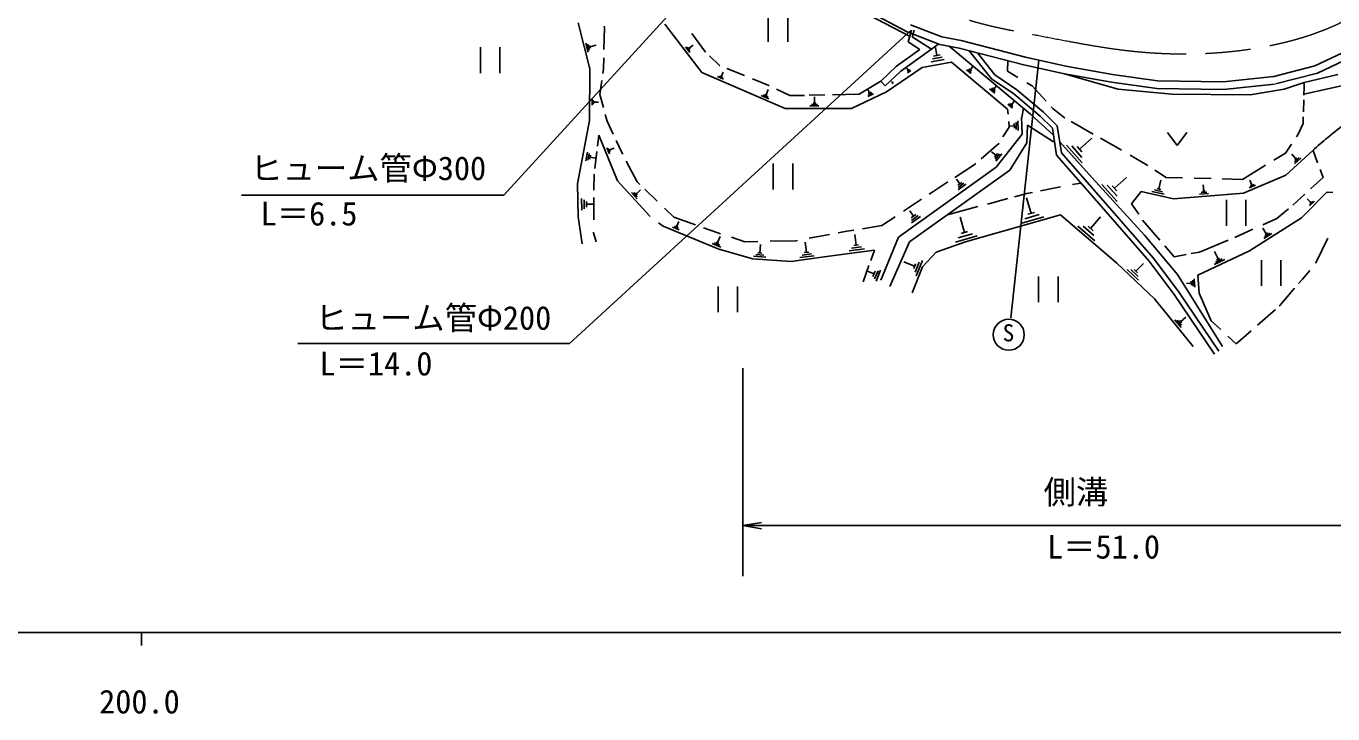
# Model space of a CAD drawing. Units: millimetres, scale not verified. Extents: x 40000 to 680000, y 20000 to 380000.
# Drawn here: x 259082 to 360103, y 198715 to 251860 of the extents above; entities that cross this region are included whole.
import ezdxf
from ezdxf.enums import TextEntityAlignment as Align

# ---------------------------------------------------------------- set-up
doc = ezdxf.new("R2010")
doc.units = ezdxf.units.MM
doc.header["$LTSCALE"] = 1000
doc.linetypes.add('CHAIN', pattern=[18.5, 12, -1.5, 3.5, -1.5])
for name, color, linetype, lineweight in [('M-BGD', 7, 'Continuous', 25), ('M-BMK', 2, 'CHAIN', 13), ('M-STR-STR3', 7, 'Continuous', 25), ('M-STR-STRC', 7, 'Continuous', 25), ('M-TTL-BAND', 7, 'Continuous', 25)]:
    doc.layers.add(name, color=color, linetype=linetype, lineweight=lineweight)
doc.styles.add('ＭＳ ゴシック', font='')
doc.styles.get('ＭＳ ゴシック').set_extended_font_data('MS Gothic')

# ---------------------------------------------------------------- blocks, each defined once
blk = doc.blocks.new('open_arrow')
at = {"color": 0, "linetype": 'Continuous', "lineweight": -2}
blk.add_lwpolyline([(7.5, 1.25), (0, 0), (7.5, -1.25)], dxfattribs=at)

msp = doc.modelspace()

# ---------------------------------------------------------------- linework, layer by layer
at = {"layer": 'M-BGD'}
for p, q in [((317171, 256400), (327386, 251080)), ((316457, 252650), (316457, 250650)), ((317957, 252650), (317957, 250650)), ((324469, 252870), (327188, 251418)), ((301746, 252129), (302671, 248550)), ((303796, 251767), (303754, 250065)), ((303775, 251847), (303796, 251767)), ((311316, 248269), (308461, 252008)), ((327266, 250656), (327519, 251553)), ((327438, 251965), (329873, 251032)), ((327584, 251047), (327725, 251546)), ((302539, 249862), (302359, 250552)), ((310553, 251290), (311603, 249842)), ((327188, 251418), (329707, 250453)), ((328184, 250067), (327266, 250656)), ((329076, 250087), (327584, 251047)), ((329873, 251032), (331355, 250742)), ((331355, 250742), (336343, 249453)), ((294205, 250232), (294205, 248232)), ((295705, 250232), (295705, 248232)), ((302609, 250012), (302499, 250462)), ((302679, 250152), (302629, 250362)), ((303139, 250382), (302659, 250262)), ((310389, 249822), (310049, 250262)), ((310399, 249952), (310179, 250242)), ((310399, 250082), (310299, 250212)), ((310659, 250382), (310349, 250152)), ((311902, 249558), (312677, 248819)), ((326372, 248779), (328184, 250067)), ((326692, 248393), (329632, 250482)), ((329739, 249632), (329239, 249542)), ((329379, 250212), (329489, 249592)), ((329707, 250453), (331223, 250156)), ((330429, 250312), (336737, 245068)), ((331223, 250156), (336203, 248870)), ((331981, 249961), (333707, 247788)), ((332624, 249795), (333982, 248086)), ((358702, 248802), (361674, 250189)), ((358907, 248235), (361963, 249662)), ((302671, 248550), (302630, 244569)), ((303716, 248550), (303666, 248201)), ((303738, 249420), (303716, 248550)), ((312677, 248819), (312699, 248810)), ((313245, 248590), (314606, 248042)), ((325156, 247611), (326372, 248779)), ((328364, 248671), (325590, 246781)), ((327159, 248622), (327269, 248452)), ((330616, 249073), (328364, 248671)), ((330059, 249282), (329059, 249102)), ((329899, 249462), (329149, 249322)), ((334962, 245454), (330616, 249073)), ((332149, 248302), (331889, 248522)), ((332159, 248402), (331989, 248552)), ((332249, 248712), (332079, 248482)), ((334980, 249167), (334939, 248390)), ((336203, 248870), (339351, 248173)), ((336343, 249453), (339469, 248761)), ((339469, 248761), (343072, 248117)), ((355529, 247974), (358702, 248802)), ((303587, 247650), (303434, 246580)), ((317749, 245494), (311316, 248269)), ((312989, 247772), (312539, 247962)), ((312939, 247872), (312649, 248002)), ((312889, 247972), (312759, 248032)), ((312959, 248312), (312829, 248002)), ((315240, 247787), (316488, 247284)), ((323480, 246601), (325156, 247611)), ((325502, 247250), (325156, 247611)), ((325502, 247250), (326692, 248393)), ((325989, 247592), (326039, 247522)), ((326069, 247542), (326009, 247502)), ((326099, 247532), (326009, 247472)), ((326129, 247512), (326009, 247432)), ((327339, 248502), (327199, 248402)), ((327419, 248472), (327209, 248322)), ((327489, 248432), (327209, 248242)), ((332139, 248202), (331789, 248482)), ((333707, 247788), (335435, 246628)), ((333982, 248086), (335676, 246948)), ((334939, 248390), (335750, 247903)), ((343508, 246996), (339254, 248194)), ((339351, 248173), (342979, 247524)), ((342979, 247524), (346487, 247040)), ((343072, 248117), (346533, 247640)), ((346533, 247640), (351615, 247568)), ((351615, 247568), (355529, 247974)), ((355681, 247393), (358907, 248235)), ((357877, 247493), (360499, 248128)), ((303434, 246580), (303713, 245564)), ((316499, 246252), (315919, 246502)), ((316439, 246382), (316059, 246542)), ((316369, 246512), (316199, 246582)), ((316459, 246952), (316289, 246552)), ((316488, 247284), (316536, 247261)), ((317080, 246997), (318125, 246491)), ((318125, 246491), (319256, 246513)), ((319616, 246520), (320818, 246543)), ((321432, 246555), (323469, 246594)), ((325590, 246781), (322896, 245494)), ((323469, 246594), (323480, 246601)), ((324589, 246632), (324149, 246422)), ((324159, 246972), (324289, 246712)), ((324499, 246702), (324169, 246542)), ((324399, 246762), (324179, 246652)), ((333969, 246672), (333559, 247012)), ((333989, 246792), (333679, 247052)), ((333999, 246912), (333799, 247082)), ((334099, 247242), (333899, 247002)), ((335435, 246628), (337465, 244909)), ((335676, 246948), (337734, 245205)), ((336440, 247489), (336847, 247245)), ((336847, 247245), (337928, 246074)), ((343508, 246996), (347649, 246596)), ((346487, 247040), (351642, 246968)), ((347649, 246596), (353698, 246558)), ((351642, 246968), (355591, 247377)), ((353698, 246558), (356332, 246996)), ((356332, 246996), (357877, 247493)), ((357860, 246526), (357877, 247149)), ((360759, 247245), (357862, 246604)), ((357896, 247168), (357877, 247493)), ((302839, 245752), (302849, 246222)), ((302919, 245832), (302919, 246142)), ((302989, 245912), (302989, 246052)), ((303319, 245982), (302989, 245982)), ((322896, 245494), (317749, 245494)), ((320369, 245692), (319669, 245692)), ((320249, 245802), (319799, 245802)), ((320129, 245902), (319919, 245902)), ((320019, 246392), (320029, 245902)), ((335339, 245522), (334979, 245822)), ((335359, 245632), (335089, 245862)), ((335369, 245742), (335189, 245892)), ((335459, 246032), (335279, 245822)), ((336183, 245529), (336045, 244798)), ((338332, 245636), (338450, 245508)), ((338450, 245508), (339366, 244764)), ((357825, 245227), (357850, 246163)), ((302630, 244569), (301705, 239664)), ((303857, 245040), (303997, 244529)), ((303997, 244529), (304468, 243523)), ((334995, 245058), (334962, 245454)), ((335079, 244047), (335042, 244499)), ((335759, 244542), (335779, 243792)), ((336085, 243524), (336044, 244811)), ((336737, 245068), (338510, 243448)), ((337465, 244909), (338424, 243972)), ((337734, 245205), (338799, 244164)), ((339366, 244764), (339393, 244749)), ((339870, 244480), (341585, 243512)), ((357801, 244344), (357815, 244843)), ((334074, 240951), (336085, 243524)), ((334594, 243295), (335079, 244047)), ((335019, 244142), (335469, 244162)), ((335459, 244342), (335479, 243972)), ((335609, 244442), (335629, 243882)), ((336499, 244215), (336448, 242852)), ((338493, 242920), (336499, 244215)), ((338424, 243972), (338736, 241882)), ((338799, 244164), (339114, 242058)), ((347321, 243636), (348071, 242636)), ((348071, 242636), (348821, 243636)), ((357282, 243299), (357419, 243504)), ((357419, 243504), (357801, 244344)), ((303250, 242573), (303354, 243444)), ((303354, 243444), (304802, 239905)), ((304169, 241982), (303969, 242462)), ((304699, 243030), (305163, 242036)), ((332917, 241616), (334275, 242800)), ((334275, 242800), (334280, 242808)), ((336448, 242852), (335135, 240738)), ((338982, 242941), (341494, 240141)), ((340719, 241302), (339499, 242662)), ((340709, 241722), (339919, 242612)), ((340699, 242142), (340339, 242552)), ((341469, 243202), (340519, 242352)), ((342128, 243206), (343698, 242321)), ((356446, 242054), (356901, 242732)), ((302349, 241452), (302479, 242122)), ((302499, 241512), (302599, 242012)), ((302649, 241572), (302709, 241902)), ((303079, 241662), (302679, 241742)), ((303044, 240864), (303203, 242182)), ((304209, 242102), (304079, 242412)), ((304239, 242212), (304179, 242362)), ((304549, 242422), (304209, 242292)), ((305163, 242036), (305205, 241957)), ((333719, 242142), (334059, 241882)), ((334169, 242022), (333949, 241732)), ((334339, 242002), (334009, 241582)), ((334509, 241982), (334059, 241422)), ((338736, 241882), (341137, 239156)), ((339114, 242058), (341438, 239419)), ((343698, 242321), (343773, 242277)), ((344443, 241886), (345759, 241119)), ((355534, 241496), (356446, 242054)), ((356465, 240355), (358554, 242262)), ((356919, 241972), (357249, 241602)), ((357649, 241682), (357129, 241212)), ((357489, 241682), (357149, 241372)), ((357329, 241672), (357169, 241532)), ((358568, 242242), (358926, 241310)), ((305480, 241436), (306330, 239825)), ((316844, 241234), (316844, 239234)), ((318344, 241234), (318344, 239234)), ((326515, 235563), (334074, 240951)), ((335135, 240738), (327361, 235180)), ((330877, 240171), (332385, 241152)), ((332385, 241152), (332507, 241258)), ((345759, 241119), (345801, 241091)), ((346331, 240742), (347210, 240165)), ((353106, 240012), (354898, 241107)), ((359131, 240776), (359366, 240165)), ((301705, 239664), (301746, 237131)), ((302981, 239185), (302992, 240428)), ((304802, 239905), (307295, 237171)), ((306330, 239825), (306526, 239634)), ((329169, 239061), (330346, 239826)), ((331009, 240032), (331269, 239682)), ((331409, 239782), (331119, 239572)), ((331569, 239722), (331129, 239402)), ((331729, 239652), (331139, 239222)), ((339053, 239433), (337511, 239135)), ((340626, 239736), (339987, 239613)), ((341438, 239419), (346207, 233948)), ((341494, 240141), (345534, 235708)), ((343429, 238322), (342239, 239622)), ((343419, 238732), (342649, 239572)), ((343409, 239132), (343049, 239522)), ((344139, 240162), (343229, 239332)), ((346809, 239952), (346659, 239282)), ((347210, 240165), (348485, 240132)), ((349380, 240108), (350696, 240074)), ((350089, 239602), (350139, 239112)), ((351534, 240053), (353106, 240012)), ((353183, 238962), (356465, 240355)), ((354119, 239572), (353639, 239372)), ((353679, 239952), (353819, 239622)), ((354009, 239612), (353699, 239482)), ((353889, 239652), (353749, 239592)), ((359366, 240165), (358384, 239278)), ((302039, 237632), (302029, 238542)), ((302219, 237752), (302219, 238432)), ((302961, 236897), (302976, 238622)), ((306329, 238522), (305889, 239002)), ((306329, 238672), (306039, 238992)), ((306319, 238822), (306189, 238972)), ((306589, 239202), (306259, 238902)), ((306913, 239258), (307872, 238327)), ((326899, 237555), (328294, 238481)), ((328888, 238875), (329169, 239061)), ((334968, 238534), (333400, 238113)), ((336448, 238930), (335492, 238674)), ((336429, 238582), (336779, 237392)), ((336894, 239017), (336448, 238930)), ((341137, 239156), (345896, 233696)), ((344538, 238123), (345282, 239077)), ((345282, 239077), (347782, 238504)), ((347069, 238872), (346099, 239092)), ((346939, 239062), (346309, 239202)), ((346799, 239242), (346509, 239312)), ((347782, 238504), (353183, 238962)), ((350499, 238932), (349799, 238872)), ((350369, 239032), (349919, 238992)), ((350239, 239122), (350029, 239102)), ((351868, 238428), (351868, 236428)), ((353368, 238428), (353368, 236428)), ((357944, 238881), (356999, 238027)), ((357686, 237054), (359633, 239020)), ((358109, 238522), (358379, 238262)), ((359633, 239020), (360110, 239001)), ((302399, 237862), (302399, 238322)), ((302949, 238102), (302399, 238092)), ((308423, 237792), (309144, 237091)), ((327389, 237592), (327689, 237182)), ((332666, 237916), (330301, 237282)), ((337029, 237462), (336519, 237322)), ((345091, 237321), (344538, 238123)), ((356675, 237754), (355778, 236997)), ((358679, 238342), (358299, 237962)), ((358559, 238332), (358309, 238082)), ((358429, 238322), (358319, 238202)), ((301746, 237131), (302067, 235040)), ((307295, 237171), (307313, 237158)), ((307981, 236669), (308340, 236407)), ((308340, 236407), (312642, 234638)), ((309144, 237091), (310833, 236494)), ((309459, 236352), (309299, 236422)), ((309529, 236752), (309379, 236392)), ((323738, 236203), (325228, 236447)), ((325228, 236447), (326258, 237130)), ((327859, 237302), (327509, 237052)), ((328049, 237232), (327529, 236852)), ((328229, 237152), (327539, 236652)), ((331279, 237092), (331619, 235912)), ((331695, 235184), (339042, 237283)), ((337769, 237122), (336069, 236642)), ((337399, 237292), (336299, 236982)), ((339042, 237283), (343412, 233543)), ((341689, 235282), (340389, 236392)), ((341629, 235672), (340789, 236392)), ((341569, 236052), (341179, 236392)), ((342149, 237132), (341379, 236222)), ((346733, 235319), (345397, 236863)), ((353660, 234497), (357686, 237054)), ((355778, 236997), (354677, 236501)), ((302952, 235884), (302952, 235933)), ((303153, 235201), (302952, 235884)), ((309579, 236122), (309049, 236332)), ((309519, 236242), (309179, 236382)), ((311443, 236279), (312562, 235884)), ((312729, 235602), (312539, 235132)), ((312562, 235884), (312764, 235818)), ((313609, 235542), (314653, 235201)), ((319625, 235470), (321181, 235756)), ((321856, 235880), (322534, 236005)), ((322534, 236005), (323080, 236094)), ((323139, 235752), (323259, 234932)), ((325148, 232225), (326515, 235563)), ((332599, 235652), (330919, 235162)), ((332239, 235822), (331139, 235502)), ((331869, 235982), (331359, 235842)), ((345534, 235708), (348092, 232674)), ((353919, 236160), (352515, 235527)), ((354689, 236252), (354959, 235822)), ((355389, 235832), (354769, 235442)), ((355219, 235862), (354819, 235602)), ((355049, 235882), (354869, 235762)), ((359724, 235470), (358793, 233562)), ((312789, 234792), (312119, 235072)), ((312719, 234942), (312279, 235122)), ((312639, 235092), (312439, 235172)), ((312642, 234638), (315256, 233874)), ((314653, 235201), (315641, 235221)), ((315849, 234982), (315809, 234322)), ((316604, 235240), (318593, 235281)), ((318593, 235281), (318712, 235303)), ((319579, 234402), (319239, 234362)), ((319299, 235162), (319409, 234382)), ((320765, 234035), (324665, 234557)), ((323889, 234662), (322709, 234502)), ((323659, 234812), (322899, 234702)), ((323429, 234952), (323079, 234902)), ((324665, 234557), (324375, 233754)), ((327361, 235180), (325860, 231753)), ((328374, 233256), (329424, 234382)), ((329424, 234382), (331695, 235184)), ((347839, 234039), (347114, 234877)), ((349805, 234401), (349148, 234280)), ((349671, 232608), (353660, 234497)), ((352003, 235315), (349805, 234401)), ((350959, 234442), (351229, 233872)), ((315256, 233874), (318232, 233673)), ((316259, 234002), (315309, 234072)), ((316109, 234162), (315489, 234202)), ((315949, 234312), (315659, 234332)), ((318232, 233673), (320765, 234035)), ((320009, 234122), (318899, 233972)), ((319799, 234262), (319069, 234172)), ((324238, 233373), (323781, 232105)), ((326939, 233642), (327769, 233312)), ((327839, 233482), (327699, 233132)), ((328109, 233622), (327799, 232852)), ((328369, 233752), (327889, 232572)), ((343412, 233543), (346313, 230795)), ((345459, 233522), (344879, 232922)), ((345896, 233696), (347842, 231125)), ((346207, 233948), (348168, 231358)), ((348766, 234210), (347839, 234039)), ((351749, 233822), (350939, 233432)), ((351549, 233882), (351029, 233622)), ((351349, 233932), (351109, 233812)), ((354577, 233784), (354577, 231784)), ((356077, 233784), (356077, 231784)), ((358793, 233562), (358771, 233535)), ((324139, 232922), (324639, 232722)), ((324729, 232922), (324549, 232512)), ((324939, 232962), (324679, 232342)), ((325139, 232992), (324799, 232162)), ((327573, 231253), (328374, 233256)), ((337355, 232526), (337355, 230526)), ((338855, 232526), (338855, 230526)), ((345069, 232242), (344199, 233062)), ((345039, 232522), (344479, 233052)), ((345009, 232792), (344749, 233042)), ((348092, 232674), (351570, 227099)), ((349767, 231234), (349671, 232608)), ((358315, 232987), (357744, 232302)), ((312587, 231752), (312587, 229752)), ((314087, 231752), (314087, 229752)), ((348168, 231358), (351291, 226734)), ((348779, 231962), (349159, 231992)), ((349149, 232152), (349169, 231832)), ((349269, 232242), (349309, 231762)), ((349389, 232322), (349439, 231692)), ((357148, 231601), (356007, 230260)), ((357744, 232302), (357458, 231966)), ((346313, 230795), (349309, 227112)), ((347842, 231125), (350959, 226510)), ((350702, 229077), (349767, 231234)), ((348739, 229362), (348319, 229022)), ((355675, 229969), (354288, 228754)), ((356007, 230260), (355956, 230215)), ((348379, 228562), (347889, 229172)), ((348389, 228742), (348069, 229142)), ((348389, 228922), (348239, 229112)), ((351432, 228405), (350702, 229077)), ((353792, 228320), (352629, 227302)), ((352629, 227302), (351978, 227902))]:
    msp.add_line(p, q, dxfattribs=at)
msp.add_open_spline([(377488, 255870), (376049, 254732), (374610, 253595), (373136, 252503), (372200, 251808), (371250, 251132), (370276, 250493), (369333, 249875), (368366, 249293), (367415, 248688), (365842, 247689), (364309, 246628), (362783, 245555), (361727, 244812), (360675, 244063), (359684, 243239), (359301, 242921), (358928, 242592), (358554, 242262)], degree=3, knots=[0, 0, 0, 0, 1, 1, 1, 2, 2, 2, 3, 3, 3, 4, 4, 4, 5, 5, 5, 6, 6, 6, 6], dxfattribs=at)
at = {"layer": 'M-BMK'}
msp.add_open_spline([(302118, 289532), (302235, 289204), (302351, 288876), (302464, 288547), (302513, 288405), (302561, 288262), (302609, 288118), (302658, 287975), (302705, 287832), (302753, 287689), (303040, 286830), (303319, 285968), (303585, 285102), (304085, 283469), (304536, 281820), (305041, 280188), (305815, 277683), (306714, 275215), (307735, 272798), (308406, 271207), (309130, 269638), (309992, 268138), (311201, 266033), (312682, 264064), (314433, 262387), (315568, 261299), (316817, 260334), (318110, 259438), (321260, 257254), (324670, 255479), (328157, 253868), (329257, 253360), (330364, 252868), (331506, 252485), (333331, 251872), (335245, 251535), (337148, 251174), (339611, 250708), (342056, 250203), (344538, 249937), (345951, 249785), (347375, 249711), (348798, 249718), (350858, 249729), (352914, 249911), (354950, 250301), (357312, 250753), (359646, 251486), (361721, 252667), (362702, 253225), (363625, 253884), (364560, 254523), (366132, 255598), (367735, 256618), (369329, 257654), (370108, 258161), (370886, 258672), (371671, 259171), (371802, 259254), (371933, 259337), (372067, 259415), (372201, 259493), (372338, 259566), (372474, 259641), (372852, 259849), (373220, 260074), (373588, 260299)], degree=3, knots=[0, 0, 0, 0, 1, 1, 1, 2, 2, 2, 3, 3, 3, 4, 4, 4, 5, 5, 5, 6, 6, 6, 7, 7, 7, 8, 8, 8, 9, 9, 9, 10, 10, 10, 11, 11, 11, 12, 12, 12, 13, 13, 13, 14, 14, 14, 15, 15, 15, 16, 16, 16, 17, 17, 17, 18, 18, 18, 19, 19, 19, 20, 20, 20, 21, 21, 21, 22, 22, 22, 22], dxfattribs=at)
at = {"layer": 'M-STR-STR3'}
for p, q in [((314678, 259226), (296004, 238794)), ((327496, 251546), (301101, 227330)), ((296004, 238794), (275729, 238794)), ((301101, 227330), (280097, 227330)), ((314493, 225426), (314493, 209351)), ((314493, 213259), (365082, 213259))]:
    msp.add_line(p, q, dxfattribs=at)
at = {"layer": 'M-STR-STRC'}
msp.add_line((335219, 229309), (337382, 249223), dxfattribs=at)
msp.add_circle((335045, 228016), 1200, dxfattribs=at)
at = {"layer": 'M-TTL-BAND'}
for p, q in [((40000, 205000), (579000, 205000)), ((268000, 205000), (268000, 204000))]:
    msp.add_line(p, q, dxfattribs=at)

# ---------------------------------------------------------------- block references
at = {"layer": 'M-STR-STR3', "xscale": 193, "yscale": 193}
msp.add_blockref('open_arrow', (314493, 213259), dxfattribs=at)

# ---------------------------------------------------------------- texts
at = {"layer": 'M-STR-STR3', "style": 'ＭＳ ゴシック'}
for s, p in [('ヒューム管Φ300', (276402, 239414)), ('L＝6.5', (277209, 235905)), ('ヒューム管Φ200', (281435, 227847)), ('L＝14.0', (281759, 224316)), ('側溝', (337741, 214388)), ('L＝51.0', (338005, 210164))]:
    msp.add_text(s, height=1833, dxfattribs=at).set_placement(p, align=Align.BOTTOM_LEFT)
at = {"layer": 'M-STR-STRC', "style": 'ＭＳ ゴシック'}
msp.add_text('S', height=1320, dxfattribs=at).set_placement((334575, 227108), align=Align.BOTTOM_LEFT)
at = {"layer": 'M-TTL-BAND', "style": 'ＭＳ ゴシック'}
msp.add_text('200.0', height=1833, dxfattribs=at).set_placement((267844, 198195), align=Align.BOTTOM_CENTER)

doc.saveas('drawing.dxf')
